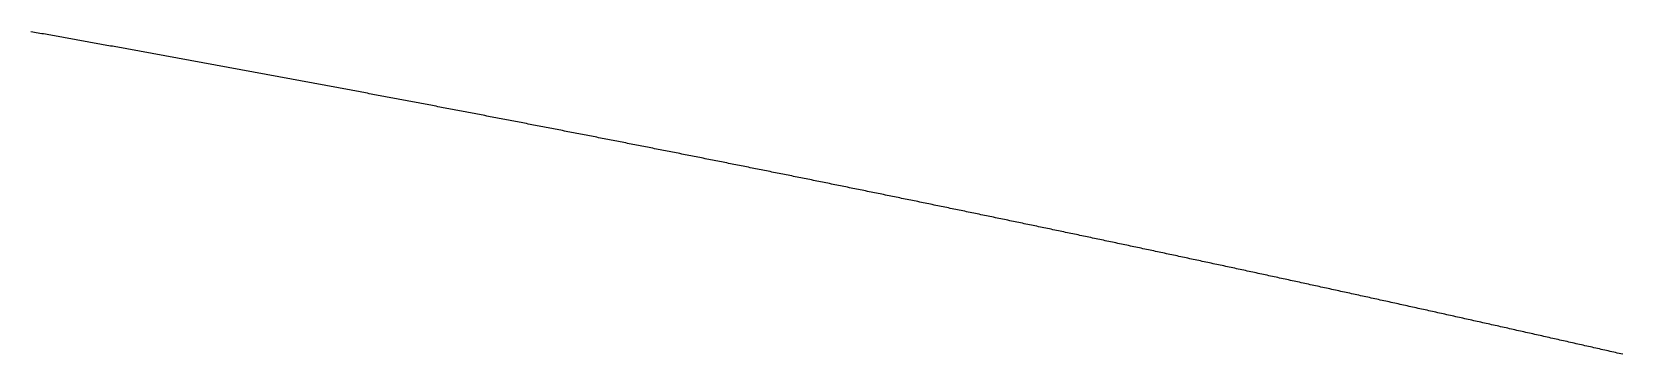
# Model space of a CAD drawing. Extents: x 6805096 to 46905100, y -25788412 to -58651.
# Drawn here: x 24495080 to 31115531, y -23345711 to -22000170 of the extents above; entities that cross this region are included whole.
import ezdxf

# ---------------------------------------------------------------- set-up
doc = ezdxf.new("R2010")
doc.units = 0

msp = doc.modelspace()

# ---------------------------------------------------------------- linework, layer by layer
at = {"layer": 'Layer 1'}
for p, q in [((24498852.081915, -22001513.854836), (24491308.794616, -22000170.237698)), ((24506395.29597, -22002857.881505), (24498852.081915, -22001513.854836)), ((24513938.436765, -22004202.317703), (24506395.29597, -22002857.881505)), ((24521481.504284, -22005547.163427), (24513938.436765, -22004202.317703)), ((24529024.49851, -22006892.418673), (24521481.504284, -22005547.163427)), ((24536567.419426, -22008238.083438), (24529024.49851, -22006892.418673)), ((24544110.267015, -22009584.15772), (24536567.419426, -22008238.083438)), ((24551653.041261, -22010930.641516), (24544110.267015, -22009584.15772)), ((24559195.742147, -22012277.534822), (24551653.041261, -22010930.641516)), ((24566738.369657, -22013624.837635), (24559195.742147, -22012277.534822)), ((24574280.923773, -22014972.549953), (24566738.369657, -22013624.837635)), ((24581823.404479, -22016320.671772), (24574280.923773, -22014972.549953)), ((24589365.811758, -22017669.20309), (24581823.404479, -22016320.671772)), ((24596908.145594, -22019018.143903), (24589365.811758, -22017669.20309)), ((24604450.405969, -22020367.494208), (24596908.145594, -22019018.143903)), ((24611992.592868, -22021717.254003), (24604450.405969, -22020367.494208)), ((24619534.706273, -22023067.423284), (24611992.592868, -22021717.254003)), ((24627076.746168, -22024418.002048), (24619534.706273, -22023067.423284)), ((24634618.712536, -22025768.990292), (24627076.746168, -22024418.002048)), ((24642160.605361, -22027120.388014), (24634618.712536, -22025768.990292)), ((24649702.424625, -22028472.195209), (24642160.605361, -22027120.388014)), ((24657244.170312, -22029824.411876), (24649702.424625, -22028472.195209)), ((24664785.842405, -22031177.038011), (24657244.170312, -22029824.411876)), ((24672327.440888, -22032530.073611), (24664785.842405, -22031177.038011)), ((24679868.965744, -22033883.518674), (24672327.440888, -22032530.073611)), ((24687410.416955, -22035237.373195), (24679868.965744, -22033883.518674)), ((24694951.794507, -22036591.637173), (24687410.416955, -22035237.373195)), ((24702493.098381, -22037946.310603), (24694951.794507, -22036591.637173)), ((24710034.328561, -22039301.393484), (24702493.098381, -22037946.310603)), ((24717575.485031, -22040656.885811), (24710034.328561, -22039301.393484)), ((24725116.567773, -22042012.787583), (24717575.485031, -22040656.885811)), ((24732657.576772, -22043369.098795), (24725116.567773, -22042012.787583)), ((24740198.512009, -22044725.819445), (24732657.576772, -22043369.098795)), ((24747739.37347, -22046082.949531), (24740198.512009, -22044725.819445)), ((24755280.161136, -22047440.489048), (24747739.37347, -22046082.949531)), ((24762820.874991, -22048798.437994), (24755280.161136, -22047440.489048)), ((24770361.515019, -22050156.796366), (24762820.874991, -22048798.437994)), ((24777902.081203, -22051515.564161), (24770361.515019, -22050156.796366)), ((24785442.573526, -22052874.741375), (24777902.081203, -22051515.564161)), ((24792982.991971, -22054234.328007), (24785442.573526, -22052874.741375)), ((24800523.336522, -22055594.324052), (24792982.991971, -22054234.328007)), ((24808063.607162, -22056954.729508), (24800523.336522, -22055594.324052)), ((24815603.803874, -22058315.544371), (24808063.607162, -22056954.729508)), ((24823143.926642, -22059676.768639), (24815603.803874, -22058315.544371)), ((24830683.975449, -22061038.402309), (24823143.926642, -22059676.768639)), ((24838223.950278, -22062400.445378), (24830683.975449, -22061038.402309)), ((24845763.851112, -22063762.897842), (24838223.950278, -22062400.445378)), ((24853303.677936, -22065125.759699), (24845763.851112, -22063762.897842)), ((24860843.430732, -22066489.030946), (24853303.677936, -22065125.759699)), ((24868383.109483, -22067852.711579), (24860843.430732, -22066489.030946)), ((24875922.714172, -22069216.801595), (24868383.109483, -22067852.711579)), ((24883462.244784, -22070581.300992), (24875922.714172, -22069216.801595)), ((24891001.701302, -22071946.209767), (24883462.244784, -22070581.300992)), ((24898541.083707, -22073311.527916), (24891001.701302, -22071946.209767)), ((24906080.391985, -22074677.255437), (24898541.083707, -22073311.527916)), ((24913619.626118, -22076043.392326), (24906080.391985, -22074677.255437)), ((24921158.78609, -22077409.93858), (24913619.626118, -22076043.392326)), ((24928697.871884, -22078776.894197), (24921158.78609, -22077409.93858)), ((24936236.883482, -22080144.259173), (24928697.871884, -22078776.894197)), ((24943775.82087, -22081512.033506), (24936236.883482, -22080144.259173)), ((24951314.684029, -22082880.217192), (24943775.82087, -22081512.033506)), ((24958853.472943, -22084248.810228), (24951314.684029, -22082880.217192)), ((24966392.187595, -22085617.812612), (24958853.472943, -22084248.810228)), ((24973930.827969, -22086987.224339), (24966392.187595, -22085617.812612)), ((24981469.394048, -22088357.045409), (24973930.827969, -22086987.224339)), ((24989007.885816, -22089727.275816), (24981469.394048, -22088357.045409)), ((24996546.303255, -22091097.915558), (24989007.885816, -22089727.275816)), ((25004084.646349, -22092468.964633), (24996546.303255, -22091097.915558)), ((25011622.915081, -22093840.423037), (25004084.646349, -22092468.964633)), ((25019161.109434, -22095212.290767), (25011622.915081, -22093840.423037)), ((25026699.229393, -22096584.56782), (25019161.109434, -22095212.290767)), ((25034237.274939, -22097957.254193), (25026699.229393, -22096584.56782)), ((25041775.246057, -22099330.349884), (25034237.274939, -22097957.254193)), ((25049313.14273, -22100703.854888), (25041775.246057, -22099330.349884)), ((25056850.964941, -22102077.769204), (25049313.14273, -22100703.854888)), ((25064388.712673, -22103452.092827), (25056850.964941, -22102077.769204)), ((25071926.385909, -22104826.825755), (25064388.712673, -22103452.092827)), ((25079463.984634, -22106201.967986), (25071926.385909, -22104826.825755)), ((25087001.50883, -22107577.519515), (25079463.984634, -22106201.967986)), ((25094538.95848, -22108953.480341), (25087001.50883, -22107577.519515)), ((25102076.333568, -22110329.850459), (25094538.95848, -22108953.480341)), ((25109613.634077, -22111706.629867), (25102076.333568, -22110329.850459)), ((25117150.859991, -22113083.818562), (25109613.634077, -22111706.629867)), ((25124688.011293, -22114461.416541), (25117150.859991, -22113083.818562)), ((25132225.087965, -22115839.4238), (25124688.011293, -22114461.416541)), ((25139762.089992, -22117217.840338), (25132225.087965, -22115839.4238)), ((25147299.017357, -22118596.66615), (25139762.089992, -22117217.840338)), ((25154835.870042, -22119975.901234), (25147299.017357, -22118596.66615)), ((25162372.648032, -22121355.545587), (25154835.870042, -22119975.901234)), ((25169909.351309, -22122735.599205), (25162372.648032, -22121355.545587)), ((25177445.979857, -22124116.062086), (25169909.351309, -22122735.599205)), ((25184982.53366, -22125496.934227), (25177445.979857, -22124116.062086)), ((25192519.0127, -22126878.215625), (25184982.53366, -22125496.934227)), ((25200055.41696, -22128259.906276), (25192519.0127, -22126878.215625)), ((25207591.746425, -22129642.006177), (25200055.41696, -22128259.906276)), ((25215128.001077, -22131024.515327), (25207591.746425, -22129642.006177)), ((25222664.1809, -22132407.433721), (25215128.001077, -22131024.515327)), ((25230200.285876, -22133790.761356), (25222664.1809, -22132407.433721)), ((25237736.31599, -22135174.49823), (25230200.285876, -22133790.761356)), ((25245272.271225, -22136558.644339), (25237736.31599, -22135174.49823)), ((25252808.151563, -22137943.199681), (25245272.271225, -22136558.644339)), ((25260343.956989, -22139328.164253), (25252808.151563, -22137943.199681)), ((25267879.687485, -22140713.538051), (25260343.956989, -22139328.164253)), ((25275415.343035, -22142099.321072), (25267879.687485, -22140713.538051)), ((25282950.923622, -22143485.513314), (25275415.343035, -22142099.321072)), ((25290486.42923, -22144872.114773), (25282950.923622, -22143485.513314)), ((25298021.859841, -22146259.125446), (25290486.42923, -22144872.114773)), ((25305557.215439, -22147646.545331), (25298021.859841, -22146259.125446)), ((25313092.496008, -22149034.374424), (25305557.215439, -22147646.545331)), ((25320627.70153, -22150422.612722), (25313092.496008, -22149034.374424)), ((25328162.831989, -22151811.260223), (25320627.70153, -22150422.612722)), ((25335697.887368, -22153200.316923), (25328162.831989, -22151811.260223)), ((25343232.867651, -22154589.782819), (25335697.887368, -22153200.316923)), ((25350767.772821, -22155979.657908), (25343232.867651, -22154589.782819)), ((25358302.602861, -22157369.942187), (25350767.772821, -22155979.657908)), ((25365837.357754, -22158760.635654), (25358302.602861, -22157369.942187)), ((25373372.037484, -22160151.738305), (25365837.357754, -22158760.635654)), ((25380906.642034, -22161543.250137), (25373372.037484, -22160151.738305)), ((25388441.171387, -22162935.171147), (25380906.642034, -22161543.250137)), ((25395975.625527, -22164327.501332), (25388441.171387, -22162935.171147)), ((25403510.004437, -22165720.240689), (25395975.625527, -22164327.501332)), ((25411044.3081, -22167113.389215), (25403510.004437, -22165720.240689)), ((25418578.5365, -22168506.946907), (25411044.3081, -22167113.389215)), ((25426112.68962, -22169900.913762), (25418578.5365, -22168506.946907)), ((25433646.767443, -22171295.289778), (25426112.68962, -22169900.913762)), ((25441180.769952, -22172690.07495), (25433646.767443, -22171295.289778)), ((25448714.697131, -22174085.269276), (25441180.769952, -22172690.07495)), ((25456248.548963, -22175480.872753), (25448714.697131, -22174085.269276)), ((25463782.325432, -22176876.885377), (25456248.548963, -22175480.872753)), ((25471316.02652, -22178273.307147), (25463782.325432, -22176876.885377)), ((25478849.652211, -22179670.138059), (25471316.02652, -22178273.307147)), ((25486383.202488, -22181067.378109), (25478849.652211, -22179670.138059)), ((25493916.677335, -22182465.027295), (25486383.202488, -22181067.378109)), ((25501450.076735, -22183863.085614), (25493916.677335, -22182465.027295)), ((25508983.400671, -22185261.553063), (25501450.076735, -22183863.085614)), ((25516516.649127, -22186660.429638), (25508983.400671, -22185261.553063)), ((25524049.822085, -22188059.715337), (25516516.649127, -22186660.429638)), ((25531582.919529, -22189459.410157), (25524049.822085, -22188059.715337)), ((25539115.941443, -22190859.514094), (25531582.919529, -22189459.410157)), ((25546648.88781, -22192260.027146), (25539115.941443, -22190859.514094)), ((25554181.758612, -22193660.94931), (25546648.88781, -22192260.027146)), ((25561714.553834, -22195062.280583), (25554181.758612, -22193660.94931)), ((25569247.273459, -22196464.020961), (25561714.553834, -22195062.280583)), ((25576779.917469, -22197866.170441), (25569247.273459, -22196464.020961)), ((25584312.485849, -22199268.729021), (25576779.917469, -22197866.170441)), ((25591844.978581, -22200671.696698), (25584312.485849, -22199268.729021)), ((25599377.395649, -22202075.073468), (25591844.978581, -22200671.696698)), ((25606909.737036, -22203478.859328), (25599377.395649, -22202075.073468)), ((25614442.002726, -22204883.054276), (25606909.737036, -22203478.859328)), ((25621974.192701, -22206287.658309), (25614442.002726, -22204883.054276)), ((25629506.306945, -22207692.671423), (25621974.192701, -22206287.658309)), ((25637038.345442, -22209098.093615), (25629506.306945, -22207692.671423)), ((25644570.308174, -22210503.924883), (25637038.345442, -22209098.093615)), ((25652102.195125, -22211910.165223), (25644570.308174, -22210503.924883)), ((25659634.006279, -22213316.814632), (25652102.195125, -22211910.165223)), ((25667165.741618, -22214723.873108), (25659634.006279, -22213316.814632)), ((25674697.401126, -22216131.340646), (25667165.741618, -22214723.873108)), ((25682228.984786, -22217539.217246), (25674697.401126, -22216131.340646)), ((25689760.492581, -22218947.502902), (25682228.984786, -22217539.217246)), ((25697291.924496, -22220356.197613), (25689760.492581, -22218947.502902)), ((25704823.280512, -22221765.301375), (25697291.924496, -22220356.197613)), ((25712354.560614, -22223174.814185), (25704823.280512, -22221765.301375)), ((25719885.764784, -22224584.73604), (25712354.560614, -22223174.814185)), ((25727416.893006, -22225995.066937), (25719885.764784, -22224584.73604)), ((25734947.945264, -22227405.806874), (25727416.893006, -22225995.066937)), ((25742478.92154, -22228816.955846), (25734947.945264, -22227405.806874)), ((25750009.821818, -22230228.513852), (25742478.92154, -22228816.955846)), ((25757540.646082, -22231640.480887), (25750009.821818, -22230228.513852)), ((25765071.394313, -22233052.85695), (25757540.646082, -22231640.480887)), ((25772602.066497, -22234465.642037), (25765071.394313, -22233052.85695)), ((25780132.662616, -22235878.836144), (25772602.066497, -22234465.642037)), ((25787663.182653, -22237292.43927), (25780132.662616, -22235878.836144)), ((25795193.626591, -22238706.451411), (25787663.182653, -22237292.43927)), ((25802723.994415, -22240120.872563), (25795193.626591, -22238706.451411)), ((25810254.286107, -22241535.702725), (25802723.994415, -22240120.872563)), ((25817784.501651, -22242950.941892), (25810254.286107, -22241535.702725)), ((25825314.641029, -22244366.590062), (25817784.501651, -22242950.941892)), ((25832844.704226, -22245782.647232), (25825314.641029, -22244366.590062)), ((25840374.691224, -22247199.113399), (25832844.704226, -22245782.647232)), ((25847904.602008, -22248615.988559), (25840374.691224, -22247199.113399)), ((25855434.436559, -22250033.272711), (25847904.602008, -22248615.988559)), ((25862964.194861, -22251450.96585), (25855434.436559, -22250033.272711)), ((25870493.876899, -22252869.067974), (25862964.194861, -22251450.96585)), ((25878023.482654, -22254287.579079), (25870493.876899, -22252869.067974)), ((25885553.012111, -22255706.499164), (25878023.482654, -22254287.579079)), ((25893082.465252, -22257125.828224), (25885553.012111, -22255706.499164)), ((25900611.842062, -22258545.566256), (25893082.465252, -22257125.828224)), ((25908141.142522, -22259965.713258), (25900611.842062, -22258545.566256)), ((25915670.366617, -22261386.269227), (25908141.142522, -22259965.713258)), ((25923199.51433, -22262807.23416), (25915670.366617, -22261386.269227)), ((25930728.585645, -22264228.608053), (25923199.51433, -22262807.23416)), ((25938257.580543, -22265650.390903), (25930728.585645, -22264228.608053)), ((25945786.499009, -22267072.582708), (25938257.580543, -22265650.390903)), ((25953315.341027, -22268495.183464), (25945786.499009, -22267072.582708)), ((25960844.106579, -22269918.193169), (25953315.341027, -22268495.183464)), ((25968372.795648, -22271341.61182), (25960844.106579, -22269918.193169)), ((25975901.408218, -22272765.439413), (25968372.795648, -22271341.61182)), ((25983429.944273, -22274189.675945), (25975901.408218, -22272765.439413)), ((25990958.403795, -22275614.321414), (25983429.944273, -22274189.675945)), ((25998486.786768, -22277039.375816), (25990958.403795, -22275614.321414)), ((26006015.093176, -22278464.839148), (25998486.786768, -22277039.375816)), ((26013543.323, -22279890.711408), (26006015.093176, -22278464.839148)), ((26021071.476226, -22281316.992592), (26013543.323, -22279890.711408)), ((26028599.552836, -22282743.682697), (26021071.476226, -22281316.992592)), ((26036127.552813, -22284170.781721), (26028599.552836, -22282743.682697)), ((26043655.47614, -22285598.289659), (26036127.552813, -22284170.781721)), ((26051183.322802, -22287026.20651), (26043655.47614, -22285598.289659)), ((26058711.092781, -22288454.532271), (26051183.322802, -22287026.20651)), ((26066238.786061, -22289883.266937), (26058711.092781, -22288454.532271)), ((26073766.402624, -22291312.410507), (26066238.786061, -22289883.266937)), ((26081293.942455, -22292741.962976), (26073766.402624, -22291312.410507)), ((26088821.405536, -22294171.924343), (26081293.942455, -22292741.962976)), ((26096348.791851, -22295602.294604), (26088821.405536, -22294171.924343)), ((26103876.101383, -22297033.073756), (26096348.791851, -22295602.294604)), ((26111403.334116, -22298464.261796), (26103876.101383, -22297033.073756)), ((26118930.490032, -22299895.858721), (26111403.334116, -22298464.261796)), ((26126457.569116, -22301327.864528), (26118930.490032, -22299895.858721)), ((26133984.571349, -22302760.279214), (26126457.569116, -22301327.864528)), ((26141511.496717, -22304193.102776), (26133984.571349, -22302760.279214)), ((26149038.345201, -22305626.335211), (26141511.496717, -22304193.102776)), ((26156565.116785, -22307059.976515), (26149038.345201, -22305626.335211)), ((26164091.811453, -22308494.026687), (26156565.116785, -22307059.976515)), ((26171618.429188, -22309928.485723), (26164091.811453, -22308494.026687)), ((26179144.969973, -22311363.353619), (26171618.429188, -22309928.485723)), ((26186671.433792, -22312798.630373), (26179144.969973, -22311363.353619)), ((26194197.820627, -22314234.315983), (26186671.433792, -22312798.630373)), ((26201724.130462, -22315670.410443), (26194197.820627, -22314234.315983)), ((26209250.363281, -22317106.913753), (26201724.130462, -22315670.410443)), ((26216776.519066, -22318543.825909), (26209250.363281, -22317106.913753)), ((26224302.597801, -22319981.146907), (26216776.519066, -22318543.825909)), ((26231828.59947, -22321418.876744), (26224302.597801, -22319981.146907)), ((26239354.524055, -22322857.015419), (26231828.59947, -22321418.876744)), ((26246880.37154, -22324295.562927), (26239354.524055, -22322857.015419)), ((26254406.141908, -22325734.519266), (26246880.37154, -22324295.562927)), ((26261931.835143, -22327173.884432), (26254406.141908, -22325734.519266)), ((26269457.451227, -22328613.658423), (26261931.835143, -22327173.884432)), ((26276982.990144, -22330053.841236), (26269457.451227, -22328613.658423)), ((26284508.451878, -22331494.432867), (26276982.990144, -22330053.841236)), ((26292033.836412, -22332935.433314), (26284508.451878, -22331494.432867)), ((26299559.143728, -22334376.842573), (26292033.836412, -22332935.433314)), ((26307084.373811, -22335818.660642), (26299559.143728, -22334376.842573)), ((26314609.526644, -22337260.887517), (26307084.373811, -22335818.660642)), ((26322134.602209, -22338703.523196), (26314609.526644, -22337260.887517)), ((26329659.60049, -22340146.567675), (26322134.602209, -22338703.523196)), ((26337184.521471, -22341590.020951), (26329659.60049, -22340146.567675)), ((26344709.365135, -22343033.883022), (26337184.521471, -22341590.020951)), ((26352234.131465, -22344478.153884), (26344709.365135, -22343033.883022)), ((26359758.820445, -22345922.833535), (26352234.131465, -22344478.153884)), ((26367283.432057, -22347367.921971), (26359758.820445, -22345922.833535)), ((26374807.966285, -22348813.419189), (26367283.432057, -22347367.921971)), ((26382332.423112, -22350259.325186), (26374807.966285, -22348813.419189)), ((26389856.802522, -22351705.63996), (26382332.423112, -22350259.325186)), ((26397381.104498, -22353152.363507), (26389856.802522, -22351705.63996)), ((26404905.329023, -22354599.495824), (26397381.104498, -22353152.363507)), ((26412429.476081, -22356047.036909), (26404905.329023, -22354599.495824)), ((26419953.545655, -22357494.986757), (26412429.476081, -22356047.036909)), ((26427477.537727, -22358943.345367), (26419953.545655, -22357494.986757)), ((26435001.452283, -22360392.112735), (26427477.537727, -22358943.345367)), ((26442525.289303, -22361841.288857), (26435001.452283, -22360392.112735)), ((26450049.048773, -22363290.873732), (26442525.289303, -22361841.288857)), ((26457572.730676, -22364740.867357), (26450049.048773, -22363290.873732)), ((26465096.334994, -22366191.269727), (26457572.730676, -22364740.867357)), ((26472619.861711, -22367642.08084), (26465096.334994, -22366191.269727)), ((26480143.31081, -22369093.300693), (26472619.861711, -22367642.08084)), ((26487666.682274, -22370544.929283), (26480143.31081, -22369093.300693)), ((26495189.976088, -22371996.966607), (26487666.682274, -22370544.929283)), ((26502713.192234, -22373449.412662), (26495189.976088, -22371996.966607)), ((26510236.330695, -22374902.267445), (26502713.192234, -22373449.412662)), ((26517759.391455, -22376355.530953), (26510236.330695, -22374902.267445)), ((26525282.374497, -22377809.203182), (26517759.391455, -22376355.530953)), ((26532805.279805, -22379263.284131), (26525282.374497, -22377809.203182)), ((26540328.107361, -22380717.773795), (26532805.279805, -22379263.284131)), ((26547850.857149, -22382172.672173), (26540328.107361, -22380717.773795)), ((26555373.529152, -22383627.979259), (26547850.857149, -22382172.672173)), ((26562896.123354, -22385083.695053), (26555373.529152, -22383627.979259)), ((26570418.639738, -22386539.819551), (26562896.123354, -22385083.695053)), ((26577941.078287, -22387996.352749), (26570418.639738, -22386539.819551)), ((26585463.438985, -22389453.294645), (26577941.078287, -22387996.352749)), ((26592985.721814, -22390910.645235), (26585463.438985, -22389453.294645)), ((26600507.926759, -22392368.404518), (26592985.721814, -22390910.645235)), ((26608030.053802, -22393826.572488), (26600507.926759, -22392368.404518)), ((26615552.102926, -22395285.149145), (26608030.053802, -22393826.572488)), ((26623074.074116, -22396744.134484), (26615552.102926, -22395285.149145)), ((26630595.967354, -22398203.528503), (26623074.074116, -22396744.134484)), ((26638117.782624, -22399663.331198), (26630595.967354, -22398203.528503)), ((26645639.519908, -22401123.542567), (26638117.782624, -22399663.331198)), ((26653161.179191, -22402584.162606), (26645639.519908, -22401123.542567)), ((26660682.760455, -22404045.191312), (26653161.179191, -22402584.162606)), ((26668204.263684, -22405506.628684), (26660682.760455, -22404045.191312)), ((26675725.688862, -22406968.474716), (26668204.263684, -22405506.628684)), ((26683247.03597, -22408430.729407), (26675725.688862, -22406968.474716)), ((26690768.304994, -22409893.392754), (26683247.03597, -22408430.729407)), ((26698289.495915, -22411356.464753), (26690768.304994, -22409893.392754)), ((26705810.608718, -22412819.945401), (26698289.495915, -22411356.464753)), ((26713331.643385, -22414283.834695), (26705810.608718, -22412819.945401)), ((26720852.599901, -22415748.132633), (26713331.643385, -22414283.834695)), ((26728373.478247, -22417212.839211), (26720852.599901, -22415748.132633)), ((26735894.278409, -22418677.954427), (26728373.478247, -22417212.839211)), ((26743415.000368, -22420143.478276), (26735894.278409, -22418677.954427)), ((26750935.644108, -22421609.410757), (26743415.000368, -22420143.478276)), ((26758456.209613, -22423075.751866), (26750935.644108, -22421609.410757)), ((26765976.696865, -22424542.501601), (26758456.209613, -22423075.751866)), ((26773497.105849, -22426009.659957), (26765976.696865, -22424542.501601)), ((26781017.436546, -22427477.226933), (26773497.105849, -22426009.659957)), ((26788537.688942, -22428945.202525), (26781017.436546, -22427477.226933)), ((26796057.863019, -22430413.586729), (26788537.688942, -22428945.202525)), ((26803577.958759, -22431882.379544), (26796057.863019, -22430413.586729)), ((26811097.976148, -22433351.580966), (26803577.958759, -22431882.379544)), ((26818617.915167, -22434821.190992), (26811097.976148, -22433351.580966)), ((26826137.775801, -22436291.209619), (26818617.915167, -22434821.190992)), ((26833657.558032, -22437761.636844), (26826137.775801, -22436291.209619)), ((26841177.261844, -22439232.472664), (26833657.558032, -22437761.636844)), ((26848696.887219, -22440703.717076), (26841177.261844, -22439232.472664)), ((26856216.434143, -22442175.370077), (26848696.887219, -22440703.717076)), ((26863735.902597, -22443647.431664), (26856216.434143, -22442175.370077)), ((26871255.292565, -22445119.901834), (26863735.902597, -22443647.431664)), ((26878774.60403, -22446592.780583), (26871255.292565, -22445119.901834)), ((26886293.836976, -22448066.06791), (26878774.60403, -22446592.780583)), ((26893812.991386, -22449539.76381), (26886293.836976, -22448066.06791)), ((26901332.067243, -22451013.868281), (26893812.991386, -22449539.76381)), ((26908851.064531, -22452488.38132), (26901332.067243, -22451013.868281)), ((26916369.983232, -22453963.302923), (26908851.064531, -22452488.38132)), ((26923888.823331, -22455438.633089), (26916369.983232, -22453963.302923)), ((26931407.58481, -22456914.371813), (26923888.823331, -22455438.633089)), ((26938926.267652, -22458390.519093), (26931407.58481, -22456914.371813)), ((26946444.871842, -22459867.074925), (26938926.267652, -22458390.519093)), ((26953963.397362, -22461344.039307), (26946444.871842, -22459867.074925)), ((26961481.844196, -22462821.412236), (26953963.397362, -22461344.039307)), ((26969000.212327, -22464299.193708), (26961481.844196, -22462821.412236)), ((26976518.501738, -22465777.383721), (26969000.212327, -22464299.193708)), ((26984036.712412, -22467255.982271), (26976518.501738, -22465777.383721)), ((26991554.844334, -22468734.989356), (26984036.712412, -22467255.982271)), ((26999072.897485, -22470214.404973), (26991554.844334, -22468734.989356)), ((27006590.87185, -22471694.229118), (26999072.897485, -22470214.404973)), ((27014108.767412, -22473174.461788), (27006590.87185, -22471694.229118)), ((27021626.584154, -22474655.102981), (27014108.767412, -22473174.461788)), ((27029144.322059, -22476136.152694), (27021626.584154, -22474655.102981)), ((27036661.981111, -22477617.610923), (27029144.322059, -22476136.152694)), ((27044179.561292, -22479099.477665), (27036661.981111, -22477617.610923)), ((27051697.062588, -22480581.752918), (27044179.561292, -22479099.477665)), ((27059214.484979, -22482064.436678), (27051697.062588, -22480581.752918)), ((27066731.828451, -22483547.528942), (27059214.484979, -22482064.436678)), ((27074249.092986, -22485031.029708), (27066731.828451, -22483547.528942)), ((27081766.278567, -22486514.938971), (27074249.092986, -22485031.029708)), ((27089283.385178, -22487999.256731), (27081766.278567, -22486514.938971)), ((27096800.412802, -22489483.982982), (27089283.385178, -22487999.256731)), ((27104317.361422, -22490969.117723), (27096800.412802, -22489483.982982)), ((27111834.231023, -22492454.66095), (27104317.361422, -22490969.117723)), ((27119351.021586, -22493940.61266), (27111834.231023, -22492454.66095)), ((27126867.733095, -22495426.97285), (27119351.021586, -22493940.61266)), ((27134384.365534, -22496913.741517), (27126867.733095, -22495426.97285)), ((27141900.918887, -22498400.918659), (27134384.365534, -22496913.741517)), ((27149417.393135, -22499888.504271), (27141900.918887, -22498400.918659)), ((27156933.788263, -22501376.498352), (27149417.393135, -22499888.504271)), ((27164450.104253, -22502864.900898), (27156933.788263, -22501376.498352)), ((27171966.34109, -22504353.711905), (27164450.104253, -22502864.900898)), ((27179482.498756, -22505842.931372), (27171966.34109, -22504353.711905)), ((27186998.577235, -22507332.559295), (27179482.498756, -22505842.931372)), ((27194514.57651, -22508822.59567), (27186998.577235, -22507332.559295)), ((27202030.496564, -22510313.040496), (27194514.57651, -22508822.59567)), ((27209546.337381, -22511803.893769), (27202030.496564, -22510313.040496)), ((27217062.098944, -22513295.155485), (27209546.337381, -22511803.893769)), ((27224577.781236, -22514786.825643), (27217062.098944, -22513295.155485)), ((27232093.38424, -22516278.904238), (27224577.781236, -22514786.825643)), ((27239608.907941, -22517771.391268), (27232093.38424, -22516278.904238)), ((27247124.352321, -22519264.28673), (27239608.907941, -22517771.391268)), ((27254639.717363, -22520757.59062), (27247124.352321, -22519264.28673)), ((27262155.00305, -22522251.302937), (27254639.717363, -22520757.59062)), ((27269670.209367, -22523745.423676), (27262155.00305, -22522251.302937)), ((27277185.336297, -22525239.952835), (27269670.209367, -22523745.423676)), ((27284700.383821, -22526734.890411), (27277185.336297, -22525239.952835)), ((27292215.351925, -22528230.2364), (27284700.383821, -22526734.890411)), ((27299730.240591, -22529725.9908), (27292215.351925, -22528230.2364)), ((27307245.049803, -22531222.153608), (27299730.240591, -22529725.9908)), ((27314759.779544, -22532718.72482), (27307245.049803, -22531222.153608)), ((27322274.429797, -22534215.704434), (27314759.779544, -22532718.72482)), ((27329789.000545, -22535713.092447), (27322274.429797, -22534215.704434)), ((27337303.491772, -22537210.888855), (27329789.000545, -22535713.092447)), ((27344817.903461, -22538709.093655), (27337303.491772, -22537210.888855)), ((27352332.235596, -22540207.706846), (27344817.903461, -22538709.093655)), ((27359846.488159, -22541706.728422), (27352332.235596, -22540207.706846)), ((27367360.661134, -22543206.158382), (27359846.488159, -22541706.728422)), ((27374874.754505, -22544705.996723), (27367360.661134, -22543206.158382)), ((27382388.768254, -22546206.243441), (27374874.754505, -22544705.996723)), ((27389902.702365, -22547706.898533), (27382388.768254, -22546206.243441)), ((27397416.556821, -22549207.961997), (27389902.702365, -22547706.898533)), ((27404930.331606, -22550709.433829), (27397416.556821, -22549207.961997)), ((27412444.026702, -22552211.314027), (27404930.331606, -22550709.433829)), ((27419957.642094, -22553713.602587), (27412444.026702, -22552211.314027)), ((27427471.177764, -22555216.299506), (27419957.642094, -22553713.602587)), ((27434984.633696, -22556719.404782), (27427471.177764, -22555216.299506)), ((27442498.009873, -22558222.91841), (27434984.633696, -22556719.404782)), ((27450011.306278, -22559726.840389), (27442498.009873, -22558222.91841)), ((27457524.522895, -22561231.170715), (27450011.306278, -22559726.840389)), ((27465037.659707, -22562735.909386), (27457524.522895, -22561231.170715)), ((27472550.716697, -22564241.056397), (27465037.659707, -22562735.909386)), ((27480063.693848, -22565746.611747), (27472550.716697, -22564241.056397)), ((27487576.591144, -22567252.575432), (27480063.693848, -22565746.611747)), ((27495089.408569, -22568758.947449), (27487576.591144, -22567252.575432)), ((27502602.146105, -22570265.727795), (27495089.408569, -22568758.947449)), ((27510114.803736, -22571772.916467), (27502602.146105, -22570265.727795)), ((27517627.381444, -22573280.513462), (27510114.803736, -22571772.916467)), ((27525139.879215, -22574788.518778), (27517627.381444, -22573280.513462)), ((27532652.297029, -22576296.93241), (27525139.879215, -22574788.518778)), ((27540164.634872, -22577805.754356), (27532652.297029, -22576296.93241)), ((27547676.892726, -22579314.984613), (27540164.634872, -22577805.754356)), ((27555189.070575, -22580824.623179), (27547676.892726, -22579314.984613)), ((27562701.168401, -22582334.670049), (27555189.070575, -22580824.623179)), ((27570213.186189, -22583845.125221), (27562701.168401, -22582334.670049)), ((27577725.123921, -22585355.988691), (27570213.186189, -22583845.125221)), ((27585236.981581, -22586867.260458), (27577725.123921, -22585355.988691)), ((27592748.759152, -22588378.940518), (27585236.981581, -22586867.260458)), ((27600260.456617, -22589891.028867), (27592748.759152, -22588378.940518)), ((27607772.07396, -22591403.525503), (27600260.456617, -22589891.028867)), ((27615283.611164, -22592916.430423), (27607772.07396, -22591403.525503)), ((27622795.068213, -22594429.743624), (27615283.611164, -22592916.430423)), ((27630306.445089, -22595943.465102), (27622795.068213, -22594429.743624)), ((27637817.741776, -22597457.594855), (27630306.445089, -22595943.465102)), ((27645328.958257, -22598972.13288), (27637817.741776, -22597457.594855)), ((27652840.094515, -22600487.079174), (27645328.958257, -22598972.13288)), ((27660351.150534, -22602002.433733), (27652840.094515, -22600487.079174)), ((27667862.126298, -22603518.196555), (27660351.150534, -22602002.433733)), ((27675373.021789, -22605034.367636), (27667862.126298, -22603518.196555)), ((27682883.83699, -22606550.946974), (27675373.021789, -22605034.367636)), ((27690394.571886, -22608067.934565), (27682883.83699, -22606550.946974)), ((27697905.226459, -22609585.330407), (27690394.571886, -22608067.934565)), ((27705415.800693, -22611103.134497), (27697905.226459, -22609585.330407)), ((27712926.29457, -22612621.346831), (27705415.800693, -22611103.134497)), ((27720436.708075, -22614139.967407), (27712926.29457, -22612621.346831)), ((27727947.04119, -22615658.99622), (27720436.708075, -22614139.967407)), ((27735457.293899, -22617178.43327), (27727947.04119, -22615658.99622)), ((27742967.466186, -22618698.278552), (27735457.293899, -22617178.43327)), ((27750477.558032, -22620218.532063), (27742967.466186, -22618698.278552)), ((27757987.569423, -22621739.1938), (27750477.558032, -22620218.532063)), ((27765497.50034, -22623260.263761), (27757987.569423, -22621739.1938)), ((27773007.350768, -22624781.741943), (27765497.50034, -22623260.263761)), ((27780517.120689, -22626303.628341), (27773007.350768, -22624781.741943)), ((27788026.810088, -22627825.922954), (27780517.120689, -22626303.628341)), ((27795536.418947, -22629348.625778), (27788026.810088, -22627825.922954)), ((27803045.947249, -22630871.73681), (27795536.418947, -22629348.625778)), ((27810555.394978, -22632395.256048), (27803045.947249, -22630871.73681)), ((27818064.762117, -22633919.183488), (27810555.394978, -22632395.256048)), ((27825574.04865, -22635443.519127), (27818064.762117, -22633919.183488)), ((27833083.25456, -22636968.262962), (27825574.04865, -22635443.519127)), ((27840592.379829, -22638493.41499), (27833083.25456, -22636968.262962)), ((27848101.424442, -22640018.975208), (27840592.379829, -22638493.41499)), ((27855610.388382, -22641544.943614), (27848101.424442, -22640018.975208)), ((27863119.271632, -22643071.320203), (27855610.388382, -22641544.943614)), ((27870628.074175, -22644598.104974), (27863119.271632, -22643071.320203)), ((27878136.795994, -22646125.297922), (27870628.074175, -22644598.104974)), ((27885645.437074, -22647652.899046), (27878136.795994, -22646125.297922)), ((27893153.997396, -22649180.908341), (27885645.437074, -22647652.899046)), ((27900662.476946, -22650709.325806), (27893153.997396, -22649180.908341)), ((27908170.875705, -22652238.151436), (27900662.476946, -22650709.325806)), ((27915679.193657, -22653767.38523), (27908170.875705, -22652238.151436)), ((27923187.430785, -22655297.027183), (27915679.193657, -22653767.38523)), ((27930695.587073, -22656827.077293), (27923187.430785, -22655297.027183)), ((27938203.662505, -22658357.535557), (27930695.587073, -22656827.077293)), ((27945711.657062, -22659888.401972), (27938203.662505, -22658357.535557)), ((27953219.570729, -22661419.676534), (27945711.657062, -22659888.401972)), ((27960727.403489, -22662951.359242), (27953219.570729, -22661419.676534)), ((27968235.155326, -22664483.450091), (27960727.403489, -22662951.359242)), ((27975742.826221, -22666015.949079), (27968235.155326, -22664483.450091)), ((27983250.41616, -22667548.856202), (27975742.826221, -22666015.949079)), ((27990757.925125, -22669082.171459), (27983250.41616, -22667548.856202)), ((27998265.353099, -22670615.894845), (27990757.925125, -22669082.171459)), ((28005772.700066, -22672150.026358), (27998265.353099, -22670615.894845)), ((28013279.966009, -22673684.565994), (28005772.700066, -22672150.026358)), ((28020787.150912, -22675219.513751), (28013279.966009, -22673684.565994)), ((28028294.254757, -22676754.869626), (28020787.150912, -22675219.513751)), ((28035801.277528, -22678290.633615), (28028294.254757, -22676754.869626)), ((28043308.219208, -22679826.805715), (28035801.277528, -22678290.633615)), ((28050815.079781, -22681363.385925), (28043308.219208, -22679826.805715)), ((28058321.859229, -22682900.374239), (28050815.079781, -22681363.385925)), ((28065828.557537, -22684437.770657), (28058321.859229, -22682900.374239)), ((28073335.174687, -22685975.575173), (28065828.557537, -22684437.770657)), ((28080841.710663, -22687513.787786), (28073335.174687, -22685975.575173)), ((28088348.165448, -22689052.408493), (28080841.710663, -22687513.787786)), ((28095854.539026, -22690591.43729), (28088348.165448, -22689052.408493)), ((28103360.831379, -22692130.874174), (28095854.539026, -22690591.43729)), ((28110867.042491, -22693670.719143), (28103360.831379, -22692130.874174)), ((28118373.172346, -22695210.972193), (28110867.042491, -22693670.719143)), ((28125879.220926, -22696751.633322), (28118373.172346, -22695210.972193)), ((28133385.188215, -22698292.702525), (28125879.220926, -22696751.633322)), ((28140891.074196, -22699834.179801), (28133385.188215, -22698292.702525)), ((28148396.878852, -22701376.065147), (28140891.074196, -22699834.179801)), ((28155902.602168, -22702918.358558), (28148396.878852, -22701376.065147)), ((28163408.244125, -22704461.060033), (28155902.602168, -22702918.358558)), ((28170913.804708, -22706004.169568), (28163408.244125, -22704461.060033)), ((28178419.2839, -22707547.68716), (28170913.804708, -22706004.169568)), ((28185924.681683, -22709091.612806), (28178419.2839, -22707547.68716)), ((28193429.998042, -22710635.946503), (28185924.681683, -22709091.612806)), ((28200935.23296, -22712180.688249), (28193429.998042, -22710635.946503)), ((28208440.386419, -22713725.838039), (28200935.23296, -22712180.688249)), ((28215945.458404, -22715271.395872), (28208440.386419, -22713725.838039)), ((28223450.448897, -22716817.361743), (28215945.458404, -22715271.395872)), ((28230955.357882, -22718363.735651), (28223450.448897, -22716817.361743)), ((28238460.185342, -22719910.517592), (28230955.357882, -22718363.735651)), ((28245964.931261, -22721457.707562), (28238460.185342, -22719910.517592)), ((28253469.595621, -22723005.30556), (28245964.931261, -22721457.707562)), ((28260974.178407, -22724553.311581), (28253469.595621, -22723005.30556)), ((28268478.6796, -22726101.725624), (28260974.178407, -22724553.311581)), ((28275983.099186, -22727650.547684), (28268478.6796, -22726101.725624)), ((28283487.437146, -22729199.777759), (28275983.099186, -22727650.547684)), ((28290991.693464, -22730749.415846), (28283487.437146, -22729199.777759)), ((28298495.868125, -22732299.461942), (28290991.693464, -22730749.415846)), ((28305999.96111, -22733849.916044), (28298495.868125, -22732299.461942)), ((28313503.972403, -22735400.778148), (28305999.96111, -22733849.916044)), ((28321007.901987, -22736952.048253), (28313503.972403, -22735400.778148)), ((28328511.749847, -22738503.726353), (28321007.901987, -22736952.048253)), ((28336015.515964, -22740055.812448), (28328511.749847, -22738503.726353)), ((28343519.200323, -22741608.306534), (28336015.515964, -22740055.812448)), ((28351022.802906, -22743161.208607), (28343519.200323, -22741608.306534)), ((28358526.323698, -22744714.518664), (28351022.802906, -22743161.208607)), ((28366029.76268, -22746268.236704), (28358526.323698, -22744714.518664)), ((28373533.119838, -22747822.362722), (28366029.76268, -22746268.236704)), ((28381036.395153, -22749376.896715), (28373533.119838, -22747822.362722)), ((28388539.588609, -22750931.838681), (28381036.395153, -22749376.896715)), ((28396042.70019, -22752487.188617), (28388539.588609, -22750931.838681)), ((28403545.729879, -22754042.946519), (28396042.70019, -22752487.188617)), ((28411048.677658, -22755599.112385), (28403545.729879, -22754042.946519)), ((28418551.543512, -22757155.686211), (28411048.677658, -22755599.112385)), ((28426054.327424, -22758712.667995), (28418551.543512, -22757155.686211)), ((28433557.029377, -22760270.057733), (28426054.327424, -22758712.667995)), ((28441059.649354, -22761827.855423), (28433557.029377, -22760270.057733)), ((28448562.187339, -22763386.061061), (28441059.649354, -22761827.855423)), ((28456064.643315, -22764944.674644), (28448562.187339, -22763386.061061)), ((28463567.017264, -22766503.69617), (28456064.643315, -22764944.674644)), ((28471069.309172, -22768063.125635), (28463567.017264, -22766503.69617)), ((28478571.51902, -22769622.963036), (28471069.309172, -22768063.125635)), ((28486073.646792, -22771183.208371), (28478571.51902, -22769622.963036)), ((28493575.692472, -22772743.861636), (28486073.646792, -22771183.208371)), ((28501077.656043, -22774304.922828), (28493575.692472, -22772743.861636)), ((28508579.537487, -22775866.391944), (28501077.656043, -22774304.922828)), ((28516081.336789, -22777428.268982), (28508579.537487, -22775866.391944)), ((28523583.053932, -22778990.553938), (28516081.336789, -22777428.268982)), ((28531084.688898, -22780553.246809), (28523583.053932, -22778990.553938)), ((28538586.241672, -22782116.347592), (28531084.688898, -22780553.246809)), ((28546087.712236, -22783679.856284), (28538586.241672, -22782116.347592)), ((28553589.100574, -22785243.772882), (28546087.712236, -22783679.856284)), ((28561090.406669, -22786808.097384), (28553589.100574, -22785243.772882)), ((28568591.630505, -22788372.829785), (28561090.406669, -22786808.097384)), ((28576092.772064, -22789937.970084), (28568591.630505, -22788372.829785)), ((28583593.831331, -22791503.518276), (28576092.772064, -22789937.970084)), ((28591094.808288, -22793069.47436), (28583593.831331, -22791503.518276)), ((28598595.702918, -22794635.838331), (28591094.808288, -22793069.47436)), ((28606096.515206, -22796202.610188), (28598595.702918, -22794635.838331)), ((28613597.245134, -22797769.789926), (28606096.515206, -22796202.610188)), ((28621097.892685, -22799337.377544), (28613597.245134, -22797769.789926)), ((28628598.457843, -22800905.373037), (28621097.892685, -22799337.377544)), ((28636098.940592, -22802473.776403), (28628598.457843, -22800905.373037)), ((28643599.340914, -22804042.587639), (28636098.940592, -22802473.776403)), ((28651099.658792, -22805611.806741), (28643599.340914, -22804042.587639)), ((28658599.894211, -22807181.433708), (28651099.658792, -22805611.806741)), ((28666100.047153, -22808751.468535), (28658599.894211, -22807181.433708)), ((28673600.117602, -22810321.91122), (28666100.047153, -22808751.468535)), ((28681100.105541, -22811892.76176), (28673600.117602, -22810321.91122)), ((28688600.010953, -22813464.020152), (28681100.105541, -22811892.76176)), ((28696099.833822, -22815035.686392), (28688600.010953, -22813464.020152)), ((28703599.57413, -22816607.760478), (28696099.833822, -22815035.686392)), ((28711099.231862, -22818180.242406), (28703599.57413, -22816607.760478)), ((28718598.807001, -22819753.132175), (28711099.231862, -22818180.242406)), ((28726098.299529, -22821326.429779), (28718598.807001, -22819753.132175)), ((28733597.70943, -22822900.135218), (28726098.299529, -22821326.429779)), ((28741097.036688, -22824474.248487), (28733597.70943, -22822900.135218)), ((28748596.281286, -22826048.769583), (28741097.036688, -22824474.248487)), ((28756095.443206, -22827623.698504), (28748596.281286, -22826048.769583)), ((28763594.522433, -22829199.035247), (28756095.443206, -22827623.698504)), ((28771093.518949, -22830774.779808), (28763594.522433, -22829199.035247)), ((28778592.432739, -22832350.932184), (28771093.518949, -22830774.779808)), ((28786091.263784, -22833927.492373), (28778592.432739, -22832350.932184)), ((28793590.01207, -22835504.460372), (28786091.263784, -22833927.492373)), ((28801088.677578, -22837081.836176), (28793590.01207, -22835504.460372)), ((28808587.260292, -22838659.619784), (28801088.677578, -22837081.836176)), ((28816085.760195, -22840237.811193), (28808587.260292, -22838659.619784)), ((28823584.177272, -22841816.410399), (28816085.760195, -22840237.811193)), ((28831082.511504, -22843395.417399), (28823584.177272, -22841816.410399)), ((28838580.762876, -22844974.83219), (28831082.511504, -22843395.417399)), ((28846078.93137, -22846554.65477), (28838580.762876, -22844974.83219)), ((28853577.016971, -22848134.885135), (28846078.93137, -22846554.65477)), ((28861075.019661, -22849715.523282), (28853577.016971, -22848134.885135)), ((28868572.939423, -22851296.569208), (28861075.019661, -22849715.523282)), ((28876070.776241, -22852878.022911), (28868572.939423, -22851296.569208)), ((28883568.530098, -22854459.884386), (28876070.776241, -22852878.022911)), ((28891066.200978, -22856042.153632), (28883568.530098, -22854459.884386)), ((28898563.788864, -22857624.830645), (28891066.200978, -22856042.153632)), ((28906061.293738, -22859207.915422), (28898563.788864, -22857624.830645)), ((28913558.715585, -22860791.40796), (28906061.293738, -22859207.915422)), ((28921056.054388, -22862375.308257), (28913558.715585, -22860791.40796)), ((28928553.31013, -22863959.616308), (28921056.054388, -22862375.308257)), ((28936050.482794, -22865544.332111), (28928553.31013, -22863959.616308)), ((28943547.572363, -22867129.455663), (28936050.482794, -22865544.332111)), ((28951044.578822, -22868714.986961), (28943547.572363, -22867129.455663)), ((28958541.502152, -22870300.926003), (28951044.578822, -22868714.986961)), ((28966038.342339, -22871887.272784), (28958541.502152, -22870300.926003)), ((28973535.099364, -22873474.027302), (28966038.342339, -22871887.272784)), ((28981031.773211, -22875061.189553), (28973535.099364, -22873474.027302)), ((28988528.363863, -22876648.759536), (28981031.773211, -22875061.189553)), ((28996024.871305, -22878236.737247), (28988528.363863, -22876648.759536)), ((29003521.295518, -22879825.122682), (28996024.871305, -22878236.737247)), ((29011017.636487, -22881413.915839), (29003521.295518, -22879825.122682)), ((29018513.894194, -22883003.116715), (29011017.636487, -22881413.915839)), ((29026010.068623, -22884592.725307), (29018513.894194, -22883003.116715)), ((29033506.159757, -22886182.741611), (29026010.068623, -22884592.725307)), ((29041002.16758, -22887773.165625), (29033506.159757, -22886182.741611)), ((29048498.092075, -22889363.997346), (29041002.16758, -22887773.165625)), ((29055993.933225, -22890955.236771), (29048498.092075, -22889363.997346)), ((29063489.691013, -22892546.883896), (29055993.933225, -22890955.236771)), ((29070985.365424, -22894138.938719), (29063489.691013, -22892546.883896)), ((29078480.956439, -22895731.401236), (29070985.365424, -22894138.938719)), ((29085976.464042, -22897324.271445), (29078480.956439, -22895731.401236)), ((29093471.888217, -22898917.549343), (29085976.464042, -22897324.271445)), ((29100967.228948, -22900511.234926), (29093471.888217, -22898917.549343)), ((29108462.486216, -22902105.328191), (29100967.228948, -22900511.234926)), ((29115957.660006, -22903699.829137), (29108462.486216, -22902105.328191)), ((29123452.750301, -22905294.737758), (29115957.660006, -22903699.829137)), ((29130947.757084, -22906890.054053), (29123452.750301, -22905294.737758)), ((29138442.680338, -22908485.778019), (29130947.757084, -22906890.054053)), ((29145937.520048, -22910081.909652), (29138442.680338, -22908485.778019)), ((29153432.276195, -22911678.448949), (29145937.520048, -22910081.909652)), ((29160926.948764, -22913275.395908), (29153432.276195, -22911678.448949)), ((29168421.537737, -22914872.750525), (29160926.948764, -22913275.395908)), ((29175916.043098, -22916470.512797), (29168421.537737, -22914872.750525)), ((29183410.464831, -22918068.682722), (29175916.043098, -22916470.512797)), ((29190904.802918, -22919667.260296), (29183410.464831, -22918068.682722)), ((29198399.057343, -22921266.245516), (29190904.802918, -22919667.260296)), ((29205893.22809, -22922865.638379), (29198399.057343, -22921266.245516)), ((29213387.315141, -22924465.438883), (29205893.22809, -22922865.638379)), ((29220881.318479, -22926065.647024), (29213387.315141, -22924465.438883)), ((29228375.238089, -22927666.262799), (29220881.318479, -22926065.647024)), ((29235869.073953, -22929267.286205), (29228375.238089, -22927666.262799)), ((29243362.826055, -22930868.717239), (29235869.073953, -22929267.286205)), ((29250856.494378, -22932470.555899), (29243362.826055, -22930868.717239)), ((29258350.078905, -22934072.80218), (29250856.494378, -22932470.555899)), ((29265843.57962, -22935675.456081), (29258350.078905, -22934072.80218)), ((29273336.996506, -22937278.517598), (29265843.57962, -22935675.456081)), ((29280830.329546, -22938881.986727), (29273336.996506, -22937278.517598)), ((29288323.578723, -22940485.863467), (29280830.329546, -22938881.986727)), ((29295816.744022, -22942090.147814), (29288323.578723, -22940485.863467)), ((29303309.825424, -22943694.839764), (29295816.744022, -22942090.147814)), ((29310802.822914, -22945299.939316), (29303309.825424, -22943694.839764)), ((29318295.736475, -22946905.446466), (29310802.822914, -22945299.939316)), ((29325788.56609, -22948511.36121), (29318295.736475, -22946905.446466)), ((29333281.311742, -22950117.683546), (29325788.56609, -22948511.36121)), ((29340773.973414, -22951724.413471), (29333281.311742, -22950117.683546)), ((29348266.551091, -22953331.550982), (29340773.973414, -22951724.413471)), ((29355759.044755, -22954939.096076), (29348266.551091, -22953331.550982)), ((29363251.454389, -22956547.04875), (29355759.044755, -22954939.096076)), ((29370743.779978, -22958155.409), (29363251.454389, -22956547.04875)), ((29378236.021503, -22959764.176824), (29370743.779978, -22958155.409)), ((29385728.178949, -22961373.352219), (29378236.021503, -22959764.176824)), ((29393220.252299, -22962982.935182), (29385728.178949, -22961373.352219)), ((29400712.241536, -22964592.925709), (29393220.252299, -22962982.935182)), ((29408204.146643, -22966203.323798), (29400712.241536, -22964592.925709)), ((29415695.967604, -22967814.129446), (29408204.146643, -22966203.323798)), ((29423187.704402, -22969425.342649), (29415695.967604, -22967814.129446)), ((29430679.35702, -22971036.963405), (29423187.704402, -22969425.342649)), ((29438170.925442, -22972648.99171), (29430679.35702, -22971036.963405)), ((29445662.40965, -22974261.427562), (29438170.925442, -22972648.99171)), ((29453153.809629, -22975874.270958), (29445662.40965, -22974261.427562)), ((29460645.125361, -22977487.521894), (29453153.809629, -22975874.270958)), ((29468136.356831, -22979101.180367), (29460645.125361, -22977487.521894)), ((29475627.50402, -22980715.246375), (29468136.356831, -22979101.180367)), ((29483118.566912, -22982329.719914), (29475627.50402, -22980715.246375)), ((29490609.545492, -22983944.600982), (29483118.566912, -22982329.719914)), ((29498100.439741, -22985559.889576), (29490609.545492, -22983944.600982)), ((29505591.249644, -22987175.585691), (29498100.439741, -22985559.889576)), ((29513081.975183, -22988791.689326), (29505591.249644, -22987175.585691)), ((29520572.616342, -22990408.200478), (29513081.975183, -22988791.689326)), ((29528063.173105, -22992025.119142), (29520572.616342, -22990408.200478)), ((29535553.645453, -22993642.445317), (29528063.173105, -22992025.119142)), ((29543044.033372, -22995260.179), (29535553.645453, -22993642.445317)), ((29550534.336844, -22996878.320186), (29543044.033372, -22995260.179)), ((29558024.555852, -22998496.868874), (29550534.336844, -22996878.320186)), ((29565514.69038, -23000115.82506), (29558024.555852, -22998496.868874)), ((29573004.740412, -23001735.188741), (29565514.69038, -23000115.82506)), ((29580494.705929, -23003354.959914), (29573004.740412, -23001735.188741)), ((29587984.586916, -23004975.138577), (29580494.705929, -23003354.959914)), ((29595474.383356, -23006595.724726), (29587984.586916, -23004975.138577)), ((29602964.095232, -23008216.718357), (29595474.383356, -23006595.724726)), ((29610453.722528, -23009838.119469), (29602964.095232, -23008216.718357)), ((29617943.265227, -23011459.928058), (29610453.722528, -23009838.119469)), ((29625432.723312, -23013082.144121), (29617943.265227, -23011459.928058)), ((29632922.096766, -23014704.767655), (29625432.723312, -23013082.144121)), ((29640411.385573, -23016327.798657), (29632922.096766, -23014704.767655)), ((29647900.589716, -23017951.237124), (29640411.385573, -23016327.798657)), ((29655389.709179, -23019575.083053), (29647900.589716, -23017951.237124)), ((29662878.743944, -23021199.336441), (29655389.709179, -23019575.083053)), ((29670367.693995, -23022823.997285), (29662878.743944, -23021199.336441)), ((29677856.559316, -23024449.065581), (29670367.693995, -23022823.997285)), ((29685345.339889, -23026074.541328), (29677856.559316, -23024449.065581)), ((29692834.035697, -23027700.424521), (29685345.339889, -23026074.541328)), ((29700322.646726, -23029326.715158), (29692834.035697, -23027700.424521)), ((29707811.172956, -23030953.413237), (29700322.646726, -23029326.715158)), ((29715299.614372, -23032580.518752), (29707811.172956, -23030953.413237)), ((29722787.970958, -23034208.031703), (29715299.614372, -23032580.518752)), ((29730276.242696, -23035835.952085), (29722787.970958, -23034208.031703)), ((29737764.429569, -23037464.279897), (29730276.242696, -23035835.952085)), ((29745252.531562, -23039093.015133), (29737764.429569, -23037464.279897)), ((29752740.548657, -23040722.157793), (29745252.531562, -23039093.015133)), ((29760228.480837, -23042351.707872), (29752740.548657, -23040722.157793)), ((29767716.328087, -23043981.665368), (29760228.480837, -23042351.707872)), ((29775204.090388, -23045612.030277), (29767716.328087, -23043981.665368)), ((29782691.767726, -23047242.802597), (29775204.090388, -23045612.030277)), ((29790179.360081, -23048873.982325), (29782691.767726, -23047242.802597)), ((29797666.86744, -23050505.569457), (29790179.360081, -23048873.982325)), ((29805154.289783, -23052137.563991), (29797666.86744, -23050505.569457)), ((29812641.627095, -23053769.965923), (29805154.289783, -23052137.563991)), ((29820128.87936, -23055402.77525), (29812641.627095, -23053769.965923)), ((29827616.046559, -23057035.991971), (29820128.87936, -23055402.77525)), ((29835103.128677, -23058669.61608), (29827616.046559, -23057035.991971)), ((29842590.125698, -23060303.647576), (29835103.128677, -23058669.61608)), ((29850077.037603, -23061938.086456), (29842590.125698, -23060303.647576)), ((29857563.864377, -23063572.932715), (29850077.037603, -23061938.086456)), ((29865050.606003, -23065208.186353), (29857563.864377, -23063572.932715)), ((29872537.262464, -23066843.847364), (29865050.606003, -23065208.186353)), ((29880023.833743, -23068479.915747), (29872537.262464, -23066843.847364)), ((29887510.319825, -23070116.391498), (29880023.833743, -23068479.915747)), ((29894996.720691, -23071753.274614), (29887510.319825, -23070116.391498)), ((29902483.036325, -23073390.565093), (29894996.720691, -23071753.274614)), ((29909969.266712, -23075028.262931), (29902483.036325, -23073390.565093)), ((29917455.411833, -23076666.368125), (29909969.266712, -23075028.262931)), ((29924941.471673, -23078304.880672), (29917455.411833, -23076666.368125)), ((29932427.446214, -23079943.80057), (29924941.471673, -23078304.880672)), ((29939913.33544, -23081583.127814), (29932427.446214, -23079943.80057)), ((29947399.139334, -23083222.862403), (29939913.33544, -23081583.127814)), ((29954884.85788, -23084863.004333), (29947399.139334, -23083222.862403)), ((29962370.49106, -23086503.553601), (29954884.85788, -23084863.004333)), ((29969856.038859, -23088144.510204), (29962370.49106, -23086503.553601)), ((29977341.501258, -23089785.874139), (29969856.038859, -23088144.510204)), ((29984826.878243, -23091427.645403), (29977341.501258, -23089785.874139)), ((29992312.169796, -23093069.823993), (29984826.878243, -23091427.645403)), ((29999797.3759, -23094712.409906), (29992312.169796, -23093069.823993)), ((30007282.496538, -23096355.403139), (29999797.3759, -23094712.409906)), ((30014767.531695, -23097998.803689), (30007282.496538, -23096355.403139)), ((30022252.481352, -23099642.611553), (30014767.531695, -23097998.803689)), ((30029737.345495, -23101286.826728), (30022252.481352, -23099642.611553)), ((30037222.124104, -23102931.44921), (30029737.345495, -23101286.826728)), ((30044706.817166, -23104576.478998), (30037222.124104, -23102931.44921)), ((30052191.424661, -23106221.916087), (30044706.817166, -23104576.478998)), ((30059675.946574, -23107867.760475), (30052191.424661, -23106221.916087)), ((30067160.382889, -23109514.012159), (30059675.946574, -23107867.760475)), ((30074644.733587, -23111160.671136), (30067160.382889, -23109514.012159)), ((30082128.998654, -23112807.737402), (30074644.733587, -23111160.671136)), ((30089613.178071, -23114455.210955), (30082128.998654, -23112807.737402)), ((30097097.271822, -23116103.091792), (30089613.178071, -23114455.210955)), ((30104581.279891, -23117751.37991), (30097097.271822, -23116103.091792)), ((30112065.202261, -23119400.075305), (30104581.279891, -23117751.37991)), ((30119549.038915, -23121049.177975), (30112065.202261, -23119400.075305)), ((30127032.789836, -23122698.687916), (30119549.038915, -23121049.177975)), ((30134516.455008, -23124348.605126), (30127032.789836, -23122698.687916)), ((30142000.034415, -23125998.929602), (30134516.455008, -23124348.605126)), ((30149483.528038, -23127649.66134), (30142000.034415, -23125998.929602)), ((30156966.935862, -23129300.800337), (30149483.528038, -23127649.66134)), ((30164450.257871, -23130952.346591), (30156966.935862, -23129300.800337)), ((30171933.494046, -23132604.300099), (30164450.257871, -23130952.346591)), ((30179416.644372, -23134256.660857), (30171933.494046, -23132604.300099)), ((30186899.708832, -23135909.428863), (30179416.644372, -23134256.660857)), ((30194382.687409, -23137562.604113), (30186899.708832, -23135909.428863)), ((30201865.580087, -23139216.186604), (30194382.687409, -23137562.604113)), ((30209348.386848, -23140870.176334), (30201865.580087, -23139216.186604)), ((30216831.107676, -23142524.573299), (30209348.386848, -23140870.176334)), ((30224313.742555, -23144179.377496), (30216831.107676, -23142524.573299)), ((30231796.291468, -23145834.588923), (30224313.742555, -23144179.377496)), ((30239278.754397, -23147490.207576), (30231796.291468, -23145834.588923)), ((30246761.131327, -23149146.233453), (30239278.754397, -23147490.207576)), ((30254243.422241, -23150802.666549), (30246761.131327, -23149146.233453)), ((30261725.627121, -23152459.506863), (30254243.422241, -23150802.666549)), ((30269207.745951, -23154116.754391), (30261725.627121, -23152459.506863)), ((30276689.778715, -23155774.40913), (30269207.745951, -23154116.754391)), ((30284171.725396, -23157432.471078), (30276689.778715, -23155774.40913)), ((30291653.585977, -23159090.94023), (30284171.725396, -23157432.471078)), ((30299135.360442, -23160749.816585), (30291653.585977, -23159090.94023)), ((30306617.048773, -23162409.100138), (30299135.360442, -23160749.816585)), ((30314098.650954, -23164068.790888), (30306617.048773, -23162409.100138)), ((30321580.166968, -23165728.888831), (30314098.650954, -23164068.790888)), ((30329061.596799, -23167389.393964), (30321580.166968, -23165728.888831)), ((30336542.94043, -23169050.306284), (30329061.596799, -23167389.393964)), ((30344024.197844, -23170711.625788), (30336542.94043, -23169050.306284)), ((30351505.369025, -23172373.352473), (30344024.197844, -23170711.625788)), ((30358986.453956, -23174035.486336), (30351505.369025, -23172373.352473)), ((30366467.452619, -23175698.027374), (30358986.453956, -23174035.486336)), ((30373948.365, -23177360.975583), (30366467.452619, -23175698.027374)), ((30381429.19108, -23179024.330962), (30373948.365, -23177360.975583)), ((30388909.930843, -23180688.093506), (30381429.19108, -23179024.330962)), ((30396390.584272, -23182352.263214), (30388909.930843, -23180688.093506)), ((30403871.151351, -23184016.840081), (30396390.584272, -23182352.263214)), ((30411351.632063, -23185681.824105), (30403871.151351, -23184016.840081)), ((30418832.026391, -23187347.215282), (30411351.632063, -23185681.824105)), ((30426312.334319, -23189013.013611), (30418832.026391, -23187347.215282)), ((30433792.555829, -23190679.219087), (30426312.334319, -23189013.013611)), ((30441272.690906, -23192345.831708), (30433792.555829, -23190679.219087)), ((30448752.739533, -23194012.851471), (30441272.690906, -23192345.831708)), ((30456232.701692, -23195680.278372), (30448752.739533, -23194012.851471)), ((30463712.577367, -23197348.112409), (30456232.701692, -23195680.278372)), ((30471192.366541, -23199016.353578), (30463712.577367, -23197348.112409)), ((30478672.069198, -23200685.001878), (30471192.366541, -23199016.353578)), ((30486151.685322, -23202354.057303), (30478672.069198, -23200685.001878)), ((30493631.214894, -23204023.519853), (30486151.685322, -23202354.057303)), ((30501110.657899, -23205693.389523), (30493631.214894, -23204023.519853)), ((30508590.01432, -23207363.66631), (30501110.657899, -23205693.389523)), ((30516069.28414, -23209034.350212), (30508590.01432, -23207363.66631)), ((30523548.467343, -23210705.441225), (30516069.28414, -23209034.350212)), ((30531027.563912, -23212376.939347), (30523548.467343, -23210705.441225)), ((30538506.573829, -23214048.844575), (30531027.563912, -23212376.939347)), ((30545985.497079, -23215721.156904), (30538506.573829, -23214048.844575)), ((30553464.333645, -23217393.876334), (30545985.497079, -23215721.156904)), ((30560943.08351, -23219067.002859), (30553464.333645, -23217393.876334)), ((30568421.746657, -23220740.536478), (30560943.08351, -23219067.002859)), ((30575900.323069, -23222414.477187), (30568421.746657, -23220740.536478)), ((30583378.812731, -23224088.824984), (30575900.323069, -23222414.477187)), ((30590857.215625, -23225763.579864), (30583378.812731, -23224088.824984)), ((30598335.531734, -23227438.741826), (30590857.215625, -23225763.579864)), ((30605813.761042, -23229114.310867), (30598335.531734, -23227438.741826)), ((30613291.903533, -23230790.286982), (30605813.761042, -23229114.310867)), ((30620769.959188, -23232466.67017), (30613291.903533, -23230790.286982)), ((30628247.927993, -23234143.460427), (30620769.959188, -23232466.67017)), ((30635725.809929, -23235820.65775), (30628247.927993, -23234143.460427)), ((30643203.604981, -23237498.262136), (30635725.809929, -23235820.65775)), ((30650681.313132, -23239176.273583), (30643203.604981, -23237498.262136)), ((30658158.934364, -23240854.692086), (30650681.313132, -23239176.273583)), ((30665636.468662, -23242533.517643), (30658158.934364, -23240854.692086)), ((30673113.916009, -23244212.750252), (30665636.468662, -23242533.517643)), ((30680591.276387, -23245892.389909), (30673113.916009, -23244212.750252)), ((30688068.54978, -23247572.43661), (30680591.276387, -23245892.389909)), ((30695545.736172, -23249252.890354), (30688068.54978, -23247572.43661)), ((30703022.835545, -23250933.751136), (30695545.736172, -23249252.890354)), ((30710499.847884, -23252615.018955), (30703022.835545, -23250933.751136)), ((30717976.773171, -23254296.693806), (30710499.847884, -23252615.018955)), ((30725453.61139, -23255978.775688), (30717976.773171, -23254296.693806)), ((30732930.362524, -23257661.264596), (30725453.61139, -23255978.775688)), ((30740407.026556, -23259344.160528), (30732930.362524, -23257661.264596)), ((30747883.603469, -23261027.463481), (30740407.026556, -23259344.160528)), ((30755360.093248, -23262711.173452), (30747883.603469, -23261027.463481)), ((30762836.495874, -23264395.290437), (30755360.093248, -23262711.173452)), ((30770312.811332, -23266079.814435), (30762836.495874, -23264395.290437)), ((30777789.039605, -23267764.745441), (30770312.811332, -23266079.814435)), ((30785265.180676, -23269450.083453), (30777789.039605, -23267764.745441)), ((30792741.234529, -23271135.828467), (30785265.180676, -23269450.083453)), ((30800217.201146, -23272821.980481), (30792741.234529, -23271135.828467)), ((30807693.080511, -23274508.539492), (30800217.201146, -23272821.980481)), ((30815168.872608, -23276195.505497), (30807693.080511, -23274508.539492)), ((30822644.577419, -23277882.878492), (30815168.872608, -23276195.505497)), ((30830120.194928, -23279570.658475), (30822644.577419, -23277882.878492)), ((30837595.725118, -23281258.845442), (30830120.194928, -23279570.658475)), ((30845071.167973, -23282947.439391), (30837595.725118, -23281258.845442)), ((30852546.523476, -23284636.440319), (30845071.167973, -23282947.439391)), ((30860021.791609, -23286325.848222), (30852546.523476, -23284636.440319)), ((30867496.972358, -23288015.663097), (30860021.791609, -23286325.848222)), ((30874972.065703, -23289705.884942), (30867496.972358, -23288015.663097)), ((30882447.07163, -23291396.513753), (30874972.065703, -23289705.884942)), ((30889921.990122, -23293087.549528), (30882447.07163, -23291396.513753)), ((30897396.821161, -23294778.992264), (30889921.990122, -23293087.549528)), ((30904871.564731, -23296470.841956), (30897396.821161, -23294778.992264)), ((30912346.220815, -23298163.098603), (30904871.564731, -23296470.841956)), ((30919820.789396, -23299855.762202), (30912346.220815, -23298163.098603)), ((30927295.270459, -23301548.832748), (30919820.789396, -23299855.762202)), ((30934769.663986, -23303242.31024), (30927295.270459, -23301548.832748)), ((30942243.96996, -23304936.194675), (30934769.663986, -23303242.31024)), ((30949718.188365, -23306630.486048), (30942243.96996, -23304936.194675)), ((30957192.319184, -23308325.184358), (30949718.188365, -23306630.486048)), ((30964666.3624, -23310020.289601), (30957192.319184, -23308325.184358)), ((30972140.317997, -23311715.801774), (30964666.3624, -23310020.289601)), ((30979614.185958, -23313411.720875), (30972140.317997, -23311715.801774)), ((30987087.966266, -23315108.046899), (30979614.185958, -23313411.720875)), ((30994561.658905, -23316804.779845), (30987087.966266, -23315108.046899)), ((31002035.263858, -23318501.919709), (30994561.658905, -23316804.779845)), ((31009508.781108, -23320199.466488), (31002035.263858, -23318501.919709)), ((31016982.210639, -23321897.420179), (31009508.781108, -23320199.466488)), ((31024455.552433, -23323595.780779), (31016982.210639, -23321897.420179)), ((31031928.806474, -23325294.548285), (31024455.552433, -23323595.780779)), ((31039401.972746, -23326993.722694), (31031928.806474, -23325294.548285)), ((31046875.051231, -23328693.304003), (31039401.972746, -23326993.722694)), ((31054348.041914, -23330393.292209), (31046875.051231, -23328693.304003)), ((31061820.944777, -23332093.687309), (31054348.041914, -23330393.292209)), ((31069293.759803, -23333794.4893), (31061820.944777, -23332093.687309)), ((31076766.486976, -23335495.698179), (31069293.759803, -23333794.4893)), ((31084239.12628, -23337197.313942), (31076766.486976, -23335495.698179)), ((31091711.677697, -23338899.336588), (31084239.12628, -23337197.313942)), ((31099184.141211, -23340601.766112), (31091711.677697, -23338899.336588)), ((31106656.516805, -23342304.602513), (31099184.141211, -23340601.766112)), ((31114128.804462, -23344007.845786), (31106656.516805, -23342304.602513)), ((31121601.004166, -23345711.495928), (31114128.804462, -23344007.845786))]:
    msp.add_line(p, q, dxfattribs=at)

doc.saveas('drawing.dxf')
